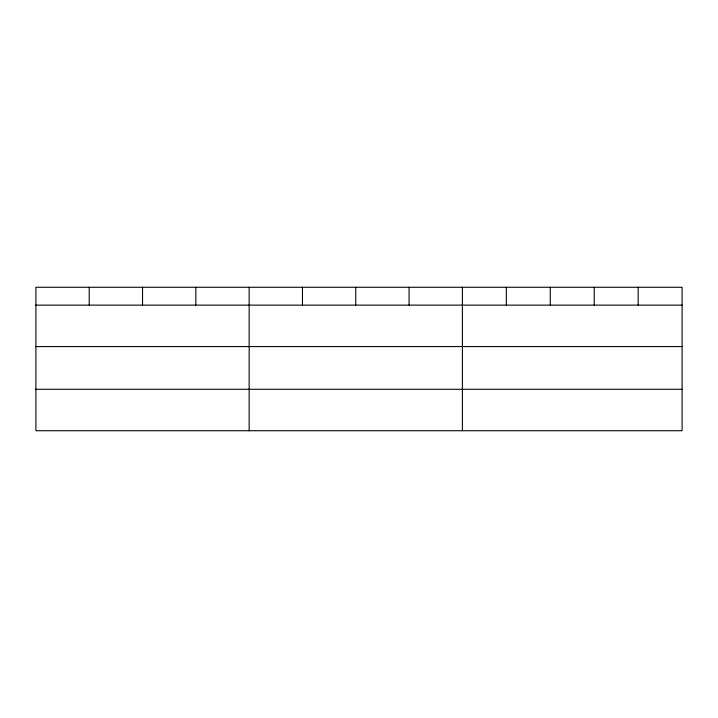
<?xml version="1.0" encoding="UTF-8"?>
<svg xmlns="http://www.w3.org/2000/svg" width="718" height="718" viewBox="0 0 718 718"><rect width="100%" height="100%" fill="white"/><g stroke="black" fill="none" stroke-linecap="round" stroke-linejoin="round"><path stroke-width="1.08" d="M682.1 346.579L682.1 287.272L35.9 287.272L35.9 430.728L682.1 430.728L682.1 346.579L35.9 346.579M35.9 305.123L682.1 305.123M35.9 389.282L682.1 389.282M638.158 287.272L638.158 305.123M594.217 287.272L594.217 305.123M550.275 287.272L550.275 305.123M506.334 287.272L506.334 305.123M462.392 287.272L462.392 430.728M409.08 287.272L409.08 305.123M355.769 287.272L355.769 305.123M302.457 287.272L302.457 305.123M249.146 287.272L249.146 430.728M195.834 287.272L195.834 305.123M142.523 287.272L142.523 305.123M89.212 287.272L89.212 305.123"/></g></svg>
